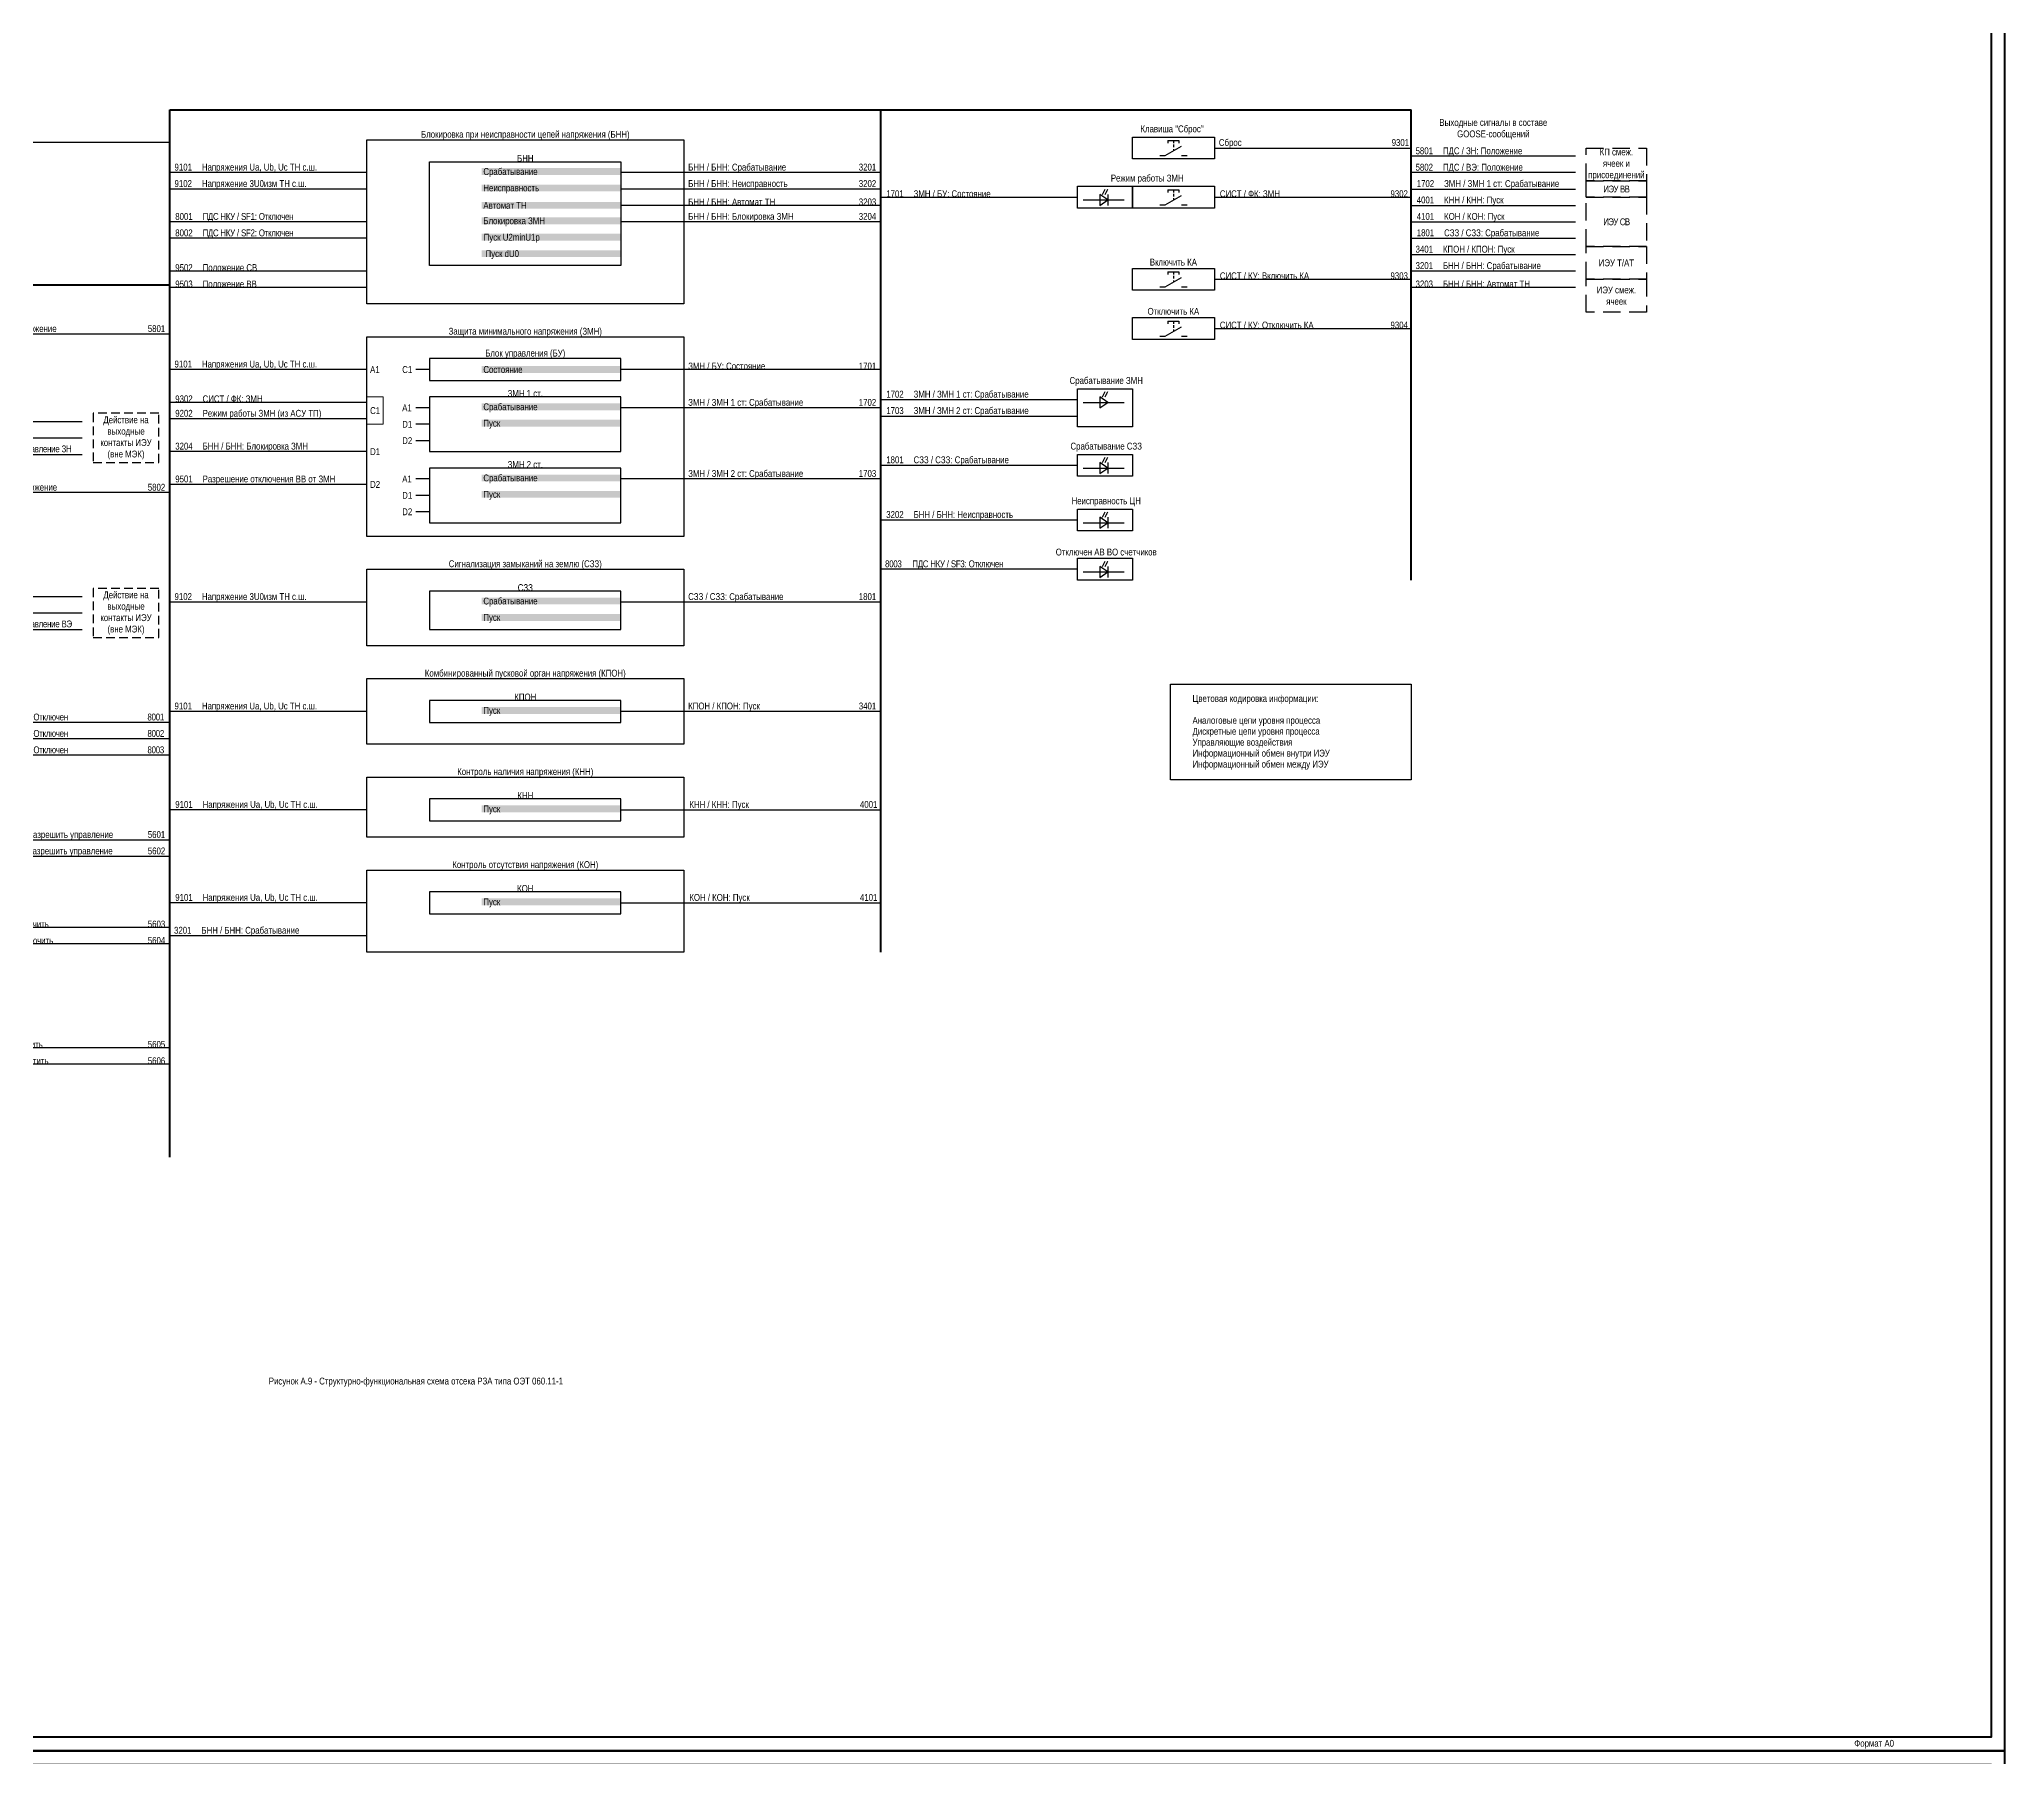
# Model space of a CAD drawing. Header units: millimetres. Extents: x 2179 to 12176, y -20554 to -12004.
# Drawn here: x 4153 to 4872, y -19715 to -19087 of the extents above; entities that cross this region are included whole.
import ezdxf
from ezdxf.enums import TextEntityAlignment as Align

# ---------------------------------------------------------------- set-up
doc = ezdxf.new("R2010")
doc.units = ezdxf.units.MM
doc.linetypes.add('HIDDEN2', pattern=[4.7625, 3.175, -1.5875])
doc.linetypes.add('штриховая2', pattern=[9.525, 6.35, -3.175])
for name, color, linetype, lineweight in [('GOOSE', 224, 'Continuous', 30), ('MMS', 190, 'Continuous', 30), ('Внутренняя шина', 4, 'Continuous', 70), ('Вход-Аналоги', 5, 'Continuous', 30), ('Линии связи', 75, 'Continuous', 30), ('Основная', 7, 'Continuous', 30), ('Основная сплошная', 7, 'Continuous', 30), ('Сигналы внутр.', 13, 'Continuous', 30), ('Тонкая', 7, 'Continuous', 13), ('Цепи внешние', 134, 'Continuous', 30)]:
    doc.layers.add(name, color=color, linetype=linetype, lineweight=lineweight)
doc.layers.add('Рамка внешняя', color=8, linetype='Continuous', lineweight=40, plot=False)
doc.styles.add('2.5_Gost_RD', font='ARIALN.TTF', dxfattribs={"height": 2.5})
doc.styles.add('Narrow', font='ARIALN.TTF')
doc.styles.add('Табл дан', font='ARIALN.TTF')

# ---------------------------------------------------------------- blocks, each defined once
blk = doc.blocks.new('*U15')
blk.add_lwpolyline([(0, 0), (1189, 0), (1189, 841), (0, 841)], close=True)
at = {"lineweight": 50}
blk.add_lwpolyline([(20, 836), (1184, 836), (1184, 5), (20, 5)], close=True, dxfattribs=at)
at = {"style": '2.5_Gost_RD', "flags": 8}
blk.add_attdef('ФОРМАТ', text='', height=2.5, dxfattribs=at).set_placement((1134, 4), align=Align.TOP_LEFT)

msp = doc.modelspace()

# ---------------------------------------------------------------- linework, layer by layer
at = {"layer": 'Внутренняя шина'}
for points in [[(4201, -19113), (4655, -19113)], [(4201, -19496), (4201, -19113)], [(4461, -19421), (4461, -19113)], [(4655, -19285), (4655, -19113)], [(3941, -19177), (4201, -19177)]]:
    msp.add_lwpolyline(points, dxfattribs=at)
at = {"layer": 'Линии связи', "ltscale": 0.5}
for points in [[(4201, -19125), (4129, -19125)], [(4273, -19154), (4201, -19154)], [(4273, -19160), (4201, -19160)], [(4273, -19172), (4201, -19172)], [(4273, -19178), (4201, -19178)]]:
    msp.add_lwpolyline(points, dxfattribs=at)
at = {"layer": 'Линии связи'}
for points in [[(4583, -19127), (4655, -19127)], [(4715, -19130), (4655, -19130)], [(4273, -19136), (4201, -19136)], [(4461, -19136), (4366, -19136)], [(4715, -19136), (4655, -19136)], [(4273, -19142), (4201, -19142)], [(4461, -19142), (4366, -19142)], [(4461, -19145), (4533, -19145)], [(4583, -19145), (4655, -19145)], [(4655, -19142), (4715, -19142)], [(4461, -19148), (4366, -19148)], [(4655, -19148), (4715, -19148)], [(4461, -19154), (4366, -19154)], [(4655, -19154), (4715, -19154)], [(4655, -19160), (4715, -19160)], [(4715, -19166), (4655, -19166)], [(4583, -19175), (4655, -19175)], [(4715, -19172), (4655, -19172)], [(4715, -19178), (4655, -19178)], [(4201, -19195), (4106, -19195)], [(4583, -19193), (4655, -19193)], [(4273, -19208), (4201, -19208)], [(4461, -19208), (4366, -19208)], [(4273, -19220), (4201, -19220)], [(4461, -19222), (4366, -19222)], [(4461, -19219), (4533, -19219)], [(4461, -19225), (4533, -19225)], [(4106, -19227), (4169, -19227)], [(4273, -19226), (4201, -19226)], [(4106, -19233), (4169, -19233)], [(4106, -19239), (4169, -19239)], [(4273, -19238), (4201, -19238)], [(4461, -19243), (4533, -19243)], [(4201, -19253), (4106, -19253)], [(4273, -19250), (4201, -19250)], [(4461, -19248), (4366, -19248)], [(4461, -19263), (4533, -19263)], [(4533, -19281), (4461, -19281)], [(4106, -19291), (4169, -19291)], [(4106, -19297), (4169, -19297)], [(4273, -19293), (4201, -19293)], [(4461, -19293), (4366, -19293)], [(4106, -19303), (4169, -19303)], [(4273, -19333), (4201, -19333)], [(4461, -19333), (4366, -19333)], [(4201, -19337), (4129, -19337)], [(4201, -19343), (4129, -19343)], [(4201, -19349), (4129, -19349)], [(4273, -19369), (4201, -19369)], [(4366, -19369), (4461, -19369)], [(4201, -19380), (4106, -19380)], [(4201, -19386), (4106, -19386)], [(4273, -19403), (4201, -19403)], [(4366, -19403), (4461, -19403)], [(4201, -19412), (4106, -19412)], [(4201, -19418), (4106, -19418)], [(4273, -19415), (4201, -19415)], [(4201, -19456), (4106, -19456)], [(4201, -19462), (4106, -19462)]]:
    msp.add_lwpolyline(points, dxfattribs=at)
at = {"layer": 'Основная'}
for points in [[(4273, -19124), (4389, -19124), (4389, -19184), (4273, -19184)], [(4553, -19123), (4583, -19123), (4583, -19131), (4553, -19131)], [(4296, -19132), (4366, -19132), (4366, -19170), (4296, -19170)], [(4533, -19141), (4553, -19141), (4553, -19149), (4533, -19149)], [(4553, -19141), (4583, -19141), (4583, -19149), (4553, -19149)], [(4553, -19171), (4583, -19171), (4583, -19179), (4553, -19179)], [(4553, -19189), (4583, -19189), (4583, -19197), (4553, -19197)], [(4273, -19196), (4389, -19196), (4389, -19269), (4273, -19269)], [(4366, -19204), (4296, -19204), (4296, -19212), (4366, -19212)], [(4366, -19218), (4296, -19218), (4296, -19238), (4366, -19238)], [(4533, -19215), (4553, -19215), (4553, -19229), (4533, -19229)], [(4533, -19239), (4553, -19239), (4553, -19247), (4533, -19247)], [(4366, -19244), (4296, -19244), (4296, -19264), (4366, -19264)], [(4533, -19259), (4553, -19259), (4553, -19267), (4533, -19267)], [(4273, -19281), (4389, -19281), (4389, -19309), (4273, -19309)], [(4533, -19277), (4553, -19277), (4553, -19285), (4533, -19285)], [(4366, -19289), (4296, -19289), (4296, -19303), (4366, -19303)], [(4273, -19321), (4389, -19321), (4389, -19345), (4273, -19345)], [(4366, -19329), (4296, -19329), (4296, -19337), (4366, -19337)], [(4273, -19357), (4389, -19357), (4389, -19379), (4273, -19379)], [(4366, -19365), (4296, -19365), (4296, -19373), (4366, -19373)], [(4273, -19391), (4389, -19391), (4389, -19421), (4273, -19421)], [(4366, -19399), (4296, -19399), (4296, -19407), (4366, -19407)]]:
    msp.add_lwpolyline(points, close=True, dxfattribs=at)
for points in [[(4296, -19208), (4291, -19208)], [(4296, -19222), (4291, -19222)], [(4296, -19228), (4291, -19228)], [(4296, -19234), (4291, -19234)], [(4296, -19248), (4291, -19248)], [(4296, -19254), (4291, -19254)], [(4296, -19260), (4291, -19260)]]:
    msp.add_lwpolyline(points, dxfattribs=at)
at = {"layer": 'Основная', "linetype": 'HIDDEN2'}
for points in [[(4173, -19242), (4197, -19242), (4197, -19224), (4173, -19224)], [(4173, -19306), (4197, -19306), (4197, -19288), (4173, -19288)]]:
    msp.add_lwpolyline(points, close=True, dxfattribs=at)
at = {"layer": 'Основная сплошная', "color": 0}
for p, q in [((4566, -19124.25), (4568, -19124.25)), ((4568, -19124.25), (4570, -19124.25)), ((4563, -19129.75), (4565, -19129.75)), ((4565, -19129.75), (4571, -19126.32)), ((4571, -19129.75), (4573, -19129.75)), ((4565, -19147.75), (4571, -19144.32)), ((4566, -19142.25), (4568, -19142.25)), ((4568, -19142.25), (4570, -19142.25)), ((4563, -19147.75), (4565, -19147.75)), ((4571, -19147.75), (4573, -19147.75)), ((4565, -19177.75), (4571, -19174.32)), ((4566, -19172.25), (4568, -19172.25)), ((4568, -19172.25), (4570, -19172.25)), ((4563, -19177.75), (4565, -19177.75)), ((4571, -19177.75), (4573, -19177.75)), ((4563, -19195.75), (4565, -19195.75)), ((4565, -19195.75), (4571, -19192.32)), ((4566, -19190.25), (4568, -19190.25)), ((4568, -19190.25), (4570, -19190.25)), ((4571, -19195.75), (4573, -19195.75))]:
    msp.add_line(p, q, dxfattribs=at)
at = {"layer": 'Основная сплошная', "ltscale": 0.35}
for p, q in [((4566, -19124.25), (4566, -19125.25)), ((4568, -19124.25), (4568, -19125.25)), ((4570, -19124.25), (4570, -19125.25)), ((4568, -19125.75), (4568, -19126.75)), ((4566, -19142.25), (4566, -19143.25)), ((4568, -19142.25), (4568, -19143.25)), ((4568, -19143.75), (4568, -19144.75)), ((4570, -19142.25), (4570, -19143.25)), ((4566, -19172.25), (4566, -19173.25)), ((4568, -19172.25), (4568, -19173.25)), ((4568, -19173.75), (4568, -19174.75)), ((4570, -19172.25), (4570, -19173.25)), ((4566, -19190.25), (4566, -19191.25)), ((4568, -19190.25), (4568, -19191.25)), ((4568, -19191.75), (4568, -19192.75)), ((4570, -19190.25), (4570, -19191.25))]:
    msp.add_line(p, q, dxfattribs=at)
at = {"layer": 'Основная сплошная', "color": 0, "linetype": 'HIDDEN2', "ltscale": 0.5}
for p, q in [((4568, -19127.39), (4568, -19128.04)), ((4568, -19145.39), (4568, -19146.04)), ((4568, -19175.39), (4568, -19176.04)), ((4568, -19193.39), (4568, -19194.04))]:
    msp.add_line(p, q, dxfattribs=at)
at = {"layer": 'Основная сплошная', "linetype": 'штриховая2'}
for points in [[(4741, -19139), (4719, -19139), (4719, -19127), (4741, -19127)], [(4741, -19145), (4719, -19145), (4719, -19139), (4741, -19139)], [(4741, -19163), (4719, -19163), (4719, -19145), (4741, -19145)], [(4741, -19175), (4719, -19175), (4719, -19163), (4741, -19163)], [(4741, -19187), (4719, -19187), (4719, -19175), (4741, -19175)]]:
    msp.add_lwpolyline(points, close=True, dxfattribs=at)
at = {"layer": 'Основная сплошная'}
for points in [[(4535.06, -19146), (4550.06, -19146)], [(4541.06, -19144), (4541.06, -19148), (4544.06, -19146), (4541.06, -19144)], [(4542.06, -19144), (4543.06, -19142)], [(4543.06, -19144), (4544.06, -19142)], [(4544.06, -19144), (4544.06, -19148)], [(4541.06, -19218), (4541.06, -19222), (4544.06, -19220), (4541.06, -19218)], [(4542.06, -19218), (4543.06, -19216)], [(4543.06, -19218), (4544.06, -19216)], [(4535.06, -19220), (4550.06, -19220)], [(4535.06, -19244), (4550.06, -19244)], [(4541.06, -19242), (4541.06, -19246), (4544.06, -19244), (4541.06, -19242)], [(4542.06, -19242), (4543.06, -19240)], [(4543.06, -19242), (4544.06, -19240)], [(4544.06, -19242), (4544.06, -19246)], [(4542.06, -19262), (4543.06, -19260)], [(4543.06, -19262), (4544.06, -19260)], [(4535.06, -19264), (4550.06, -19264)], [(4541.06, -19262), (4541.06, -19266), (4544.06, -19264), (4541.06, -19262)], [(4544.06, -19262), (4544.06, -19266)], [(4535.06, -19282), (4550.06, -19282)], [(4541.06, -19280), (4541.06, -19284), (4544.06, -19282), (4541.06, -19280)], [(4542.06, -19280), (4543.06, -19278)], [(4543.06, -19280), (4544.06, -19278)], [(4544.06, -19280), (4544.06, -19284)]]:
    msp.add_lwpolyline(points, dxfattribs=at)
for points in [[(4542.56, -19143, 0.5, 0, 0), (4543.06, -19142, 0, 0, 0)], [(4543.56, -19143, 0.5, 0, 0), (4544.06, -19142, 0, 0, 0)], [(4542.56, -19217, 0.5, 0, 0), (4543.06, -19216, 0, 0, 0)], [(4543.56, -19217, 0.5, 0, 0), (4544.06, -19216, 0, 0, 0)], [(4542.56, -19241, 0.5, 0, 0), (4543.06, -19240, 0, 0, 0)], [(4543.56, -19241, 0.5, 0, 0), (4544.06, -19240, 0, 0, 0)], [(4542.56, -19261, 0.5, 0, 0), (4543.06, -19260, 0, 0, 0)], [(4543.56, -19261, 0.5, 0, 0), (4544.06, -19260, 0, 0, 0)], [(4542.56, -19279, 0.5, 0, 0), (4543.06, -19278, 0, 0, 0)], [(4543.56, -19279, 0.5, 0, 0), (4544.06, -19278, 0, 0, 0)]]:
    msp.add_lwpolyline(points, format="xyseb", dxfattribs=at)
at = {"layer": 'Основная сплошная', "ltscale": 0.3}
msp.add_lwpolyline([(4567, -19323), (4654.95, -19323), (4654.95, -19358), (4567, -19358)], close=True, dxfattribs=at)
at = {"layer": 'Тонкая'}
msp.add_lwpolyline([(4273, -19218), (4279, -19218), (4279, -19228), (4273, -19228)], close=True, dxfattribs=at)

# ---------------------------------------------------------------- block references
at = {"layer": 'Рамка внешняя'}
msp.add_blockref('*U15', (3683, -19713), dxfattribs=at).add_auto_attribs({'ФОРМАТ': 'Формат А0'})
msp.add_blockref('*U15', (3683, -20554), dxfattribs=at)

# ---------------------------------------------------------------- texts
at = {"layer": 'GOOSE', "char_height": 2.5}
for s, insert, width, attachment_point, style in [('5801^IПДС / ЗН: Положение^I', (4656.57, -19130), 58.43, 7, 'Табл дан'), ('5802^IПДС / ВЭ: Положение^I', (4656.57, -19136), 58.43, 7, 'Табл дан'), ('1702^IЗМН / {\\A1;ЗМН 1 ст}: Срабатывание', (4657, -19142), 58, 7, 'Табл дан'), ('4001^IКНН / КНН: Пуск', (4657, -19148), 41, 7, 'Табл дан'), ('4101^IКОН / КОН: Пуск', (4657, -19154), 41, 7, 'Табл дан'), ('1801^IСЗЗ / {\\A1;СЗЗ}: Срабатывание', (4657, -19160), 58, 7, 'Табл дан'), ('3401^IКПОН / КПОН: Пуск^I', (4656.57, -19166), 41, 7, 'Табл дан'), ('9502^IПоложение СВ^I', (4203, -19172), 58, 7, 'Narrow'), ('3201^IБНН / БНН: Срабатывание', (4656.57, -19172), 58.43, 7, 'Табл дан'), ('9503^IПоложение ВВ^I', (4203, -19178), 58, 7, 'Narrow'), ('3203^IБНН / БНН: Автомат ТН', (4656.57, -19178), 58.43, 7, 'Табл дан'), ('\\A1;Информационный обмен между ИЭУ', (4575, -19351), 72, 1, 'Табл дан')]:
    msp.add_mtext(s, dxfattribs=dict(at, insert=insert, width=width, attachment_point=attachment_point, style=style))
at = {"layer": 'GOOSE', "ltscale": 0.5, "insert": (4203, -19250), "char_height": 2.5, "width": 70, "attachment_point": 7, "style": 'Narrow'}
msp.add_mtext('9501^IРазрешение отключения ВВ от ЗМН^I^I   ', dxfattribs=at)
at = {"layer": 'MMS', "char_height": 2.5}
for s, insert, width, attachment_point, style in [('Сброс^I^I^I^I^I   ^I    9301^I', (4584.64, -19127), 70.3562, 7, 'Narrow'), ('\\pt30,40,50,60,70;СИСТ / ФК: ЗМН^I^I   ^I^I   9302^I', (4585, -19145.01), 70, 7, 'Narrow'), ('СИСТ / КУ: Включить КА^I^I^I   9303', (4585, -19175.01), 70, 7, 'Narrow'), ('СИСТ / КУ: Отключить КА^I^I^I   9304', (4585, -19193.01), 70, 7, 'Narrow'), ('9302^IСИСТ / ФК: ЗМН', (4203, -19220), 48, 7, 'Narrow'), ('9202^IРежим работы ЗМН (из АСУ ТП)', (4203, -19226), 70, 7, 'Narrow'), ('\\A1;Управляющие воздействия', (4575, -19343), 72, 1, 'Табл дан')]:
    msp.add_mtext(s, dxfattribs=dict(at, insert=insert, width=width, attachment_point=attachment_point, style=style))
at = {"layer": 'Вход-Аналоги', "char_height": 2.5}
for s, insert, width, attachment_point, style in [('9101^IНапряжения Ua, Ub, Uc ТН с.ш.', (4202.73, -19136), 53.2651, 7, 'Narrow'), ('9102^IНапряжение 3U0изм ТН с.ш.', (4202.73, -19142), 53.2651, 7, 'Narrow'), ('9101^IНапряжения Ua, Ub, Uc ТН с.ш.', (4202.73, -19208), 53.2651, 7, 'Narrow'), ('9102^IНапряжение 3U0изм ТН с.ш.', (4202.73, -19293), 53.2651, 7, 'Narrow'), ('9101^IНапряжения Ua, Ub, Uc ТН с.ш.', (4202.73, -19333), 53.2651, 7, 'Narrow'), ('\\A1;Аналоговые цепи уровня процесса', (4575, -19335), 72, 1, 'Табл дан'), ('9101^IНапряжения Ua, Ub, Uc ТН с.ш.', (4203, -19369), 70, 7, 'Narrow'), ('9101^IНапряжения Ua, Ub, Uc ТН с.ш.', (4203, -19403), 58, 7, 'Narrow')]:
    msp.add_mtext(s, dxfattribs=dict(at, insert=insert, width=width, attachment_point=attachment_point, style=style))
at = {"layer": 'Основная', "style": 'Табл дан'}
for s, p in [('A1', (4274.25, -19208)), ('C1', (4286, -19208)), ('C1', (4274.25, -19223)), ('A1', (4286, -19222)), ('D1', (4286, -19228)), ('D2', (4286, -19234)), ('D1', (4274.25, -19238)), ('A1', (4286, -19248)), ('D2', (4274.25, -19250)), ('D1', (4286, -19254)), ('D2', (4286, -19260))]:
    msp.add_text(s, height=2.5, dxfattribs=at).set_placement(p, align=Align.MIDDLE_LEFT)
at = {"layer": 'Основная', "char_height": 2.5}
for s, insert, width, attachment_point, style in [('\\pt55;Выходные сигналы в составе GOOSE-сообщений', (4685, -19123.81), 60, 8, 'Narrow'), ('Блокировка при неисправности цепей напряжения (БНН)', (4331, -19124), 116, 8, 'Narrow'), ('Клавиша "Сброс"', (4567.5, -19122), 29, 8, 'Narrow'), ('\\A1;БНН', (4331, -19132), 70, 8, 'Narrow'), ('Режим работы ЗМН', (4558.44, -19140), 45, 8, 'Narrow'), ('Включить КА', (4568, -19170), 45, 8, 'Narrow'), ('Отключить КА', (4568, -19188), 45, 8, 'Narrow'), ('Защита минимального напряжения (ЗМН)', (4331, -19196), 116, 8, 'Narrow'), ('\\A1;Блок управления (БУ)', (4331, -19204), 70, 8, 'Narrow'), ('Срабатывание ЗМН', (4543.44, -19214), 45, 8, 'Narrow'), ('\\A1;ЗМН 1 ст.', (4331, -19218), 70, 8, 'Narrow'), ('Действие на выходные контакты ИЭУ (вне МЭК)', (4185, -19233), 24, 5, 'Narrow'), ('Срабатывание СЗЗ', (4543.44, -19238), 45, 8, 'Narrow'), ('\\A1;ЗМН 2 ст.', (4331, -19244), 70, 8, 'Narrow'), ('Неисправность ЦН', (4543.44, -19258), 45, 8, 'Narrow'), ('Отключен АВ ВО счетчиков', (4543.44, -19276), 45, 8, 'Narrow'), ('Сигнализация замыканий на землю (СЗЗ)', (4331, -19281), 116, 8, 'Narrow'), ('Действие на выходные контакты ИЭУ (вне МЭК)', (4185, -19297), 24, 5, 'Narrow'), ('\\A1;СЗЗ', (4331, -19289), 70, 8, 'Narrow'), ('Комбинированный пусковой орган напряжения (КПОН)', (4331, -19321), 116, 8, 'Narrow'), ('\\A1;КПОН', (4331, -19329), 70, 8, 'Narrow'), ('\\A1;Цветовая кодировка информации:', (4575, -19327), 132, 1, 'Табл дан'), ('Контроль наличия напряжения (КНН)', (4331, -19357), 116, 8, 'Narrow'), ('\\A1;КНН', (4331, -19365), 70, 8, 'Narrow'), ('Контроль отсутствия напряжения (КОН)', (4331, -19391), 116, 8, 'Narrow'), ('\\A1;КОН', (4331, -19399), 70, 8, 'Narrow'), ('\\pt55,447.5;Рисунок А.9 - Структурно-функциональная схема отсека РЗА типа ОЭТ 060.11-1', (4291, -19579.81), 974, 8, 'Narrow')]:
    msp.add_mtext(s, dxfattribs=dict(at, insert=insert, width=width, attachment_point=attachment_point, style=style))
at = {"layer": 'Основная', "char_height": 2.5, "width": 51, "attachment_point": 4, "style": 'Narrow', "bg_fill": 1, "box_fill_scale": 1, "bg_fill_color": 9, "bg_fill_transparency": 0}
for s, insert in [('\\pl0.67568;Срабатывание', (4315, -19135.99)), ('\\pl0.67568;Неисправность', (4315, -19141.99)), ('\\pl0.67568;Автомат ТН', (4315, -19147.99)), ('\\pl0.67568;Блокировка ЗМН', (4315, -19153.99)), (' Пуск U2minU1p', (4315, -19160)), ('\\pl0.67568; Пуск {\\A1;dU0}', (4315, -19166)), ('\\pl0.67568;Состояние', (4315, -19208)), ('\\pl0.67568;Срабатывание', (4315, -19222)), ('\\pl0.67568;Пуск', (4315, -19228)), ('\\pl0.67568;Срабатывание', (4315, -19248)), ('\\pl0.67568;Пуск', (4315, -19254)), ('\\pl0.67568;Срабатывание', (4315, -19293)), ('\\pl0.67568;Пуск', (4315, -19299)), ('\\pl0.67568;Пуск', (4315, -19333)), ('\\pl0.67568;Пуск', (4315, -19369)), ('\\pl0.67568;Пуск', (4315, -19403))]:
    msp.add_mtext(s, dxfattribs=dict(at, insert=insert))
at = {"layer": 'Основная сплошная', "char_height": 2.5, "width": 22, "attachment_point": 5, "style": 'Narrow'}
for s, insert in [('\\pt55;КП смеж. ^Jячеек и присоединений', (4730, -19133)), ('\\pt55;{\\T0.9;ИЭУ ВВ}', (4730, -19142)), ('\\pt55;{\\T0.9;ИЭУ CВ}', (4730, -19154)), ('\\pt55;ИЭУ Т/АТ', (4730, -19169)), ('\\pt55;ИЭУ смеж. ^Jячеек', (4730, -19181))]:
    msp.add_mtext(s, dxfattribs=dict(at, insert=insert))
at = {"layer": 'Сигналы внутр.', "char_height": 2.5}
for s, insert, width, attachment_point, style in [('БНН / БНН: Срабатывание^I^I^I   3201^I', (4390.57, -19136), 70.43, 7, 'Табл дан'), ('БНН / БНН: Неисправность^I^I^I   3202^I', (4390.57, -19142), 70.43, 7, 'Табл дан'), ('БНН / БНН: Автомат ТН^I^I   ^I   3203^I', (4390.57, -19148), 70.43, 7, 'Табл дан'), ('1701^IЗМН / БУ: Состояние', (4463, -19145), 70, 7, 'Narrow'), ('\\pt10;8001^I{\\T0.95;ПДС НКУ / SF1: Отключен}', (4203, -19154), 58, 7, 'Narrow'), ('БНН / БНН: Блокировка ЗМН^I   ^I^I   3204', (4390.57, -19154), 70.43, 7, 'Табл дан'), ('8002^I{\\T0.95;ПДС НКУ / SF2: Отключен}', (4203, -19160), 58, 7, 'Narrow'), ('ПДС / ЗН: Положение^I^I^I^I   5801^I', (4130.57, -19195), 70.43, 7, 'Табл дан'), ('ЗМН / БУ: Состояние^I^I^I   ^I   1701', (4390.57, -19208), 70.43, 7, 'Табл дан'), ('1702^IЗМН / {\\A1;ЗМН 1 ст}: Срабатывание', (4463, -19219), 70, 7, 'Narrow'), ('ЗМН / {\\A1;ЗМН 1 ст}: Срабатывание^I^I   1702', (4390.57, -19222), 70.43, 7, 'Табл дан'), ('1703^IЗМН / {\\A1;ЗМН 2 ст}: Срабатывание', (4463, -19225), 70, 7, 'Narrow'), ('3204^IБНН / БНН: Блокировка ЗМН', (4203, -19238), 58, 7, 'Narrow'), ('1801^IСЗЗ / {\\A1;СЗЗ}: Срабатывание', (4463, -19243), 70, 7, 'Narrow'), ('ЗМН / {\\A1;ЗМН 2 ст}: Срабатывание^I^I   1703', (4390.57, -19248), 70.43, 7, 'Табл дан'), ('ПДС / ВЭ: Положение^I^I^I^I   5802^I', (4130.57, -19253), 70.43, 7, 'Табл дан'), ('3202^IБНН / БНН: Неисправность^I', (4463, -19263), 70, 7, 'Narrow'), ('{\\T0.95;8003^IПДС НКУ / SF3: Отключен}', (4462.57, -19281), 70.43, 7, 'Табл дан'), ('СЗЗ / {\\A1;СЗЗ}: Срабатывание^I^I  ^I   1801', (4390.57, -19293), 70.43, 7, 'Табл дан'), ('КПОН / КПОН: Пуск^I^I^I^I   3401', (4390.57, -19333), 70.43, 7, 'Табл дан'), ('{\\T0.95;ПДС НКУ / SF1: Отключен^I^I   ^I   8001}', (4130.57, -19337), 70.43, 7, 'Табл дан'), ('{\\T0.95;ПДС НКУ / SF2: Отключен^I^I   ^I   8002}', (4130.57, -19343), 70.43, 7, 'Табл дан'), ('\\pt40,50,60;{\\T0.95;ПДС НКУ / SF3: Отключен^I^I   ^I   8003}', (4130.57, -19349), 70.43, 7, 'Табл дан'), ('\\A1;Информационный обмен внутри ИЭУ', (4575, -19347), 72, 1, 'Табл дан'), ('КНН / КНН: Пуск^I^I^I^I   4001^I', (4391, -19369), 70, 7, 'Табл дан'), ('КП / ОБР ВЭ: Разрешить управление^I^I   5601', (4130.57, -19380), 70.43, 7, 'Табл дан'), ('КП / ОБР ЗН: Разрешить управление^I^I   5602^I', (4130.57, -19386), 70.43, 7, 'Табл дан'), ('КОН / КОН: Пуск^I^I^I^I   4101^I', (4391, -19403), 70, 7, 'Табл дан'), ('КП / УЗН: Включить^I^I   ^I^I   5603^I', (4130.57, -19412), 70.43, 7, 'Табл дан'), ('3201^IБНН / БНН: Срабатывание', (4202.57, -19415), 58.43, 7, 'Табл дан'), ('КП / УЗН: Отключить^I^I   ^I^I   5604^I', (4130.57, -19418), 70.43, 7, 'Табл дан'), ('КП / УВЭ: Вкатить^I^I^I   ^I   5605^I', (4130.57, -19456), 70.43, 7, 'Табл дан'), ('КП / УВЭ: Выкатить^I^I   ^I^I   5606^I', (4130.57, -19462), 70.43, 7, 'Табл дан')]:
    msp.add_mtext(s, dxfattribs=dict(at, insert=insert, width=width, attachment_point=attachment_point, style=style))
at = {"layer": 'Цепи внешние', "char_height": 2.5, "style": 'Табл дан'}
for s, insert, width, attachment_point in [('{\\T0.95;Разрешить управление ЗН}', (4131, -19239), 71, 7), ('{\\T0.95;Разрешить управление ВЭ}', (4131, -19303), 71, 7), ('\\A1;Дискретные цепи уровня процесса', (4575, -19339), 78, 1)]:
    msp.add_mtext(s, dxfattribs=dict(at, insert=insert, width=width, attachment_point=attachment_point))

doc.saveas('drawing.dxf')
